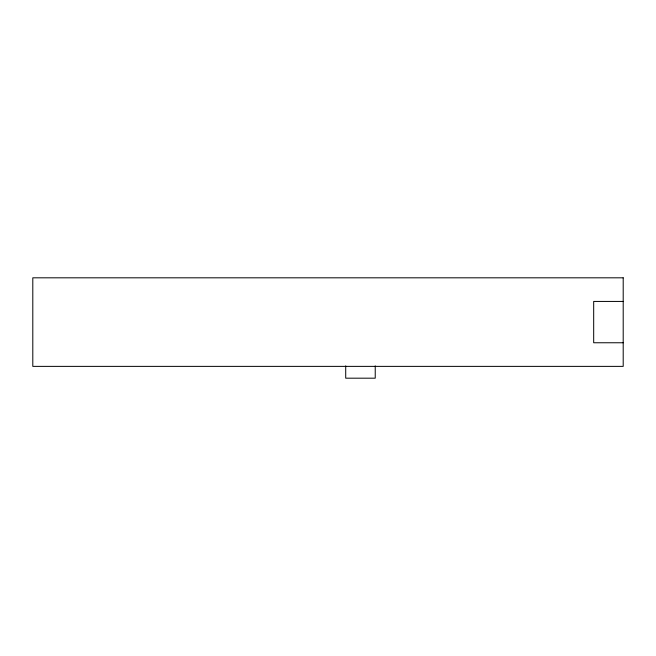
<?xml version="1.0" encoding="UTF-8"?>
<svg xmlns="http://www.w3.org/2000/svg" width="656" height="656" viewBox="0 0 656 656"><rect width="100%" height="100%" fill="white"/><g stroke="black" fill="none" stroke-linecap="round" stroke-linejoin="round"><path stroke-width="0.98" d="M623.2 301.432L593.68 301.432L593.68 342.76L623.2 342.76M375.232 365.892L375.232 378.184L345.712 378.184L345.712 365.892M623.2 277.816L32.8 277.816L32.8 366.376L623.2 366.376L623.2 277.816"/></g></svg>
